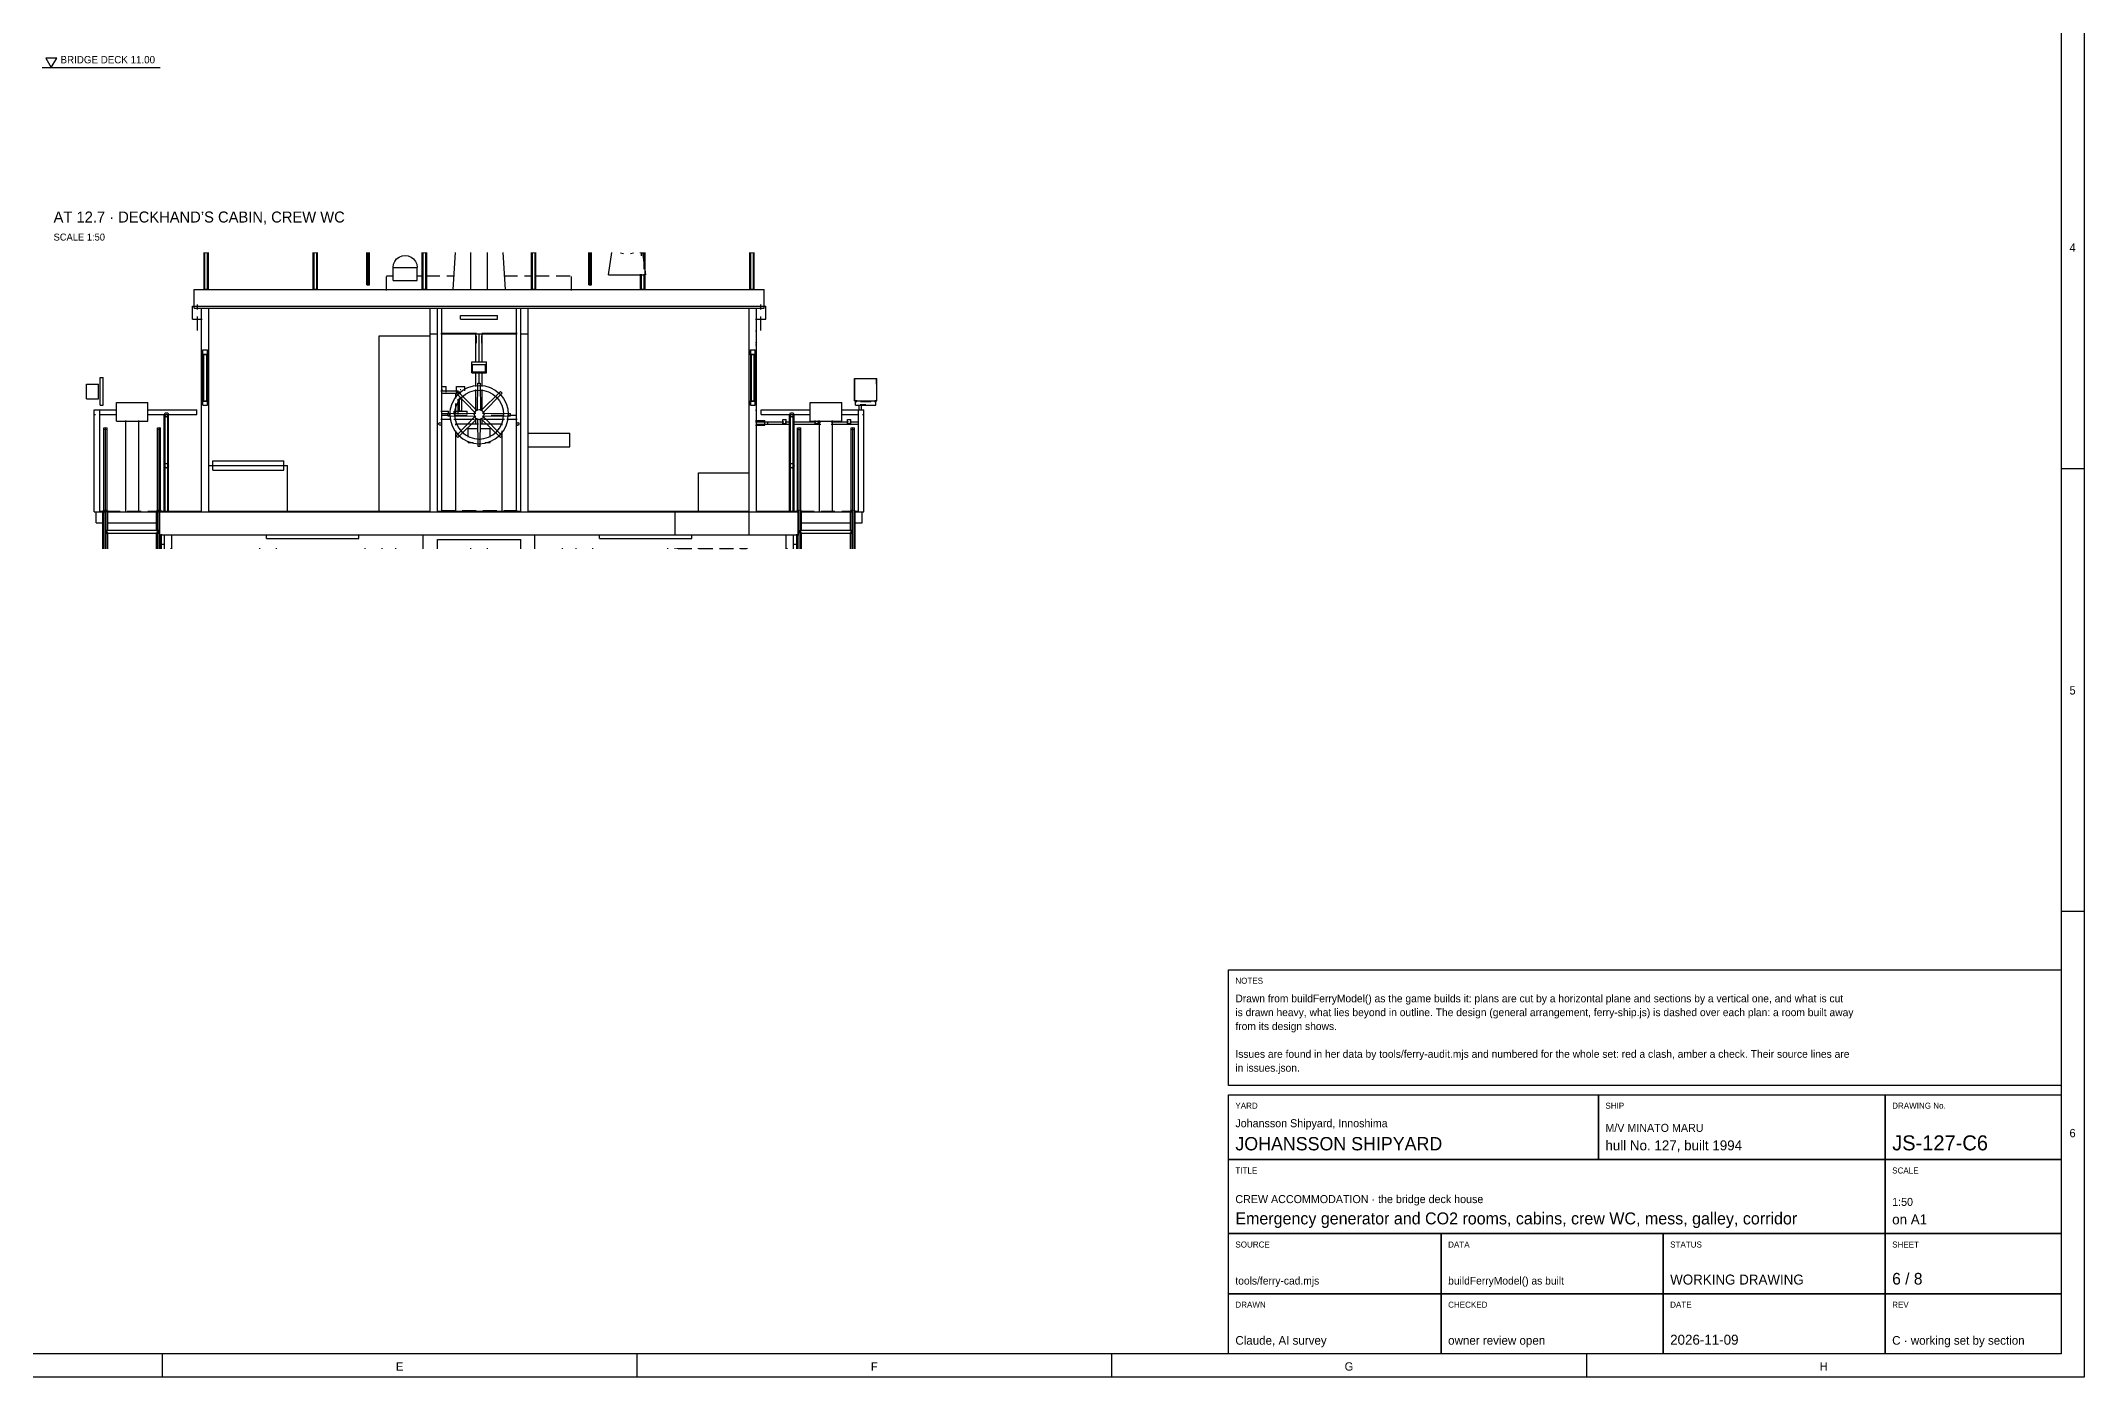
# Model space of a CAD drawing. Extents: x 5 to 836, y 5 to 589.
# Drawn here: x 394.2 to 836, y 5 to 293.8 of the extents above; entities that cross this region are included whole.
import ezdxf
from ezdxf.enums import TextEntityAlignment as Align

# ---------------------------------------------------------------- set-up
doc = ezdxf.new("R2010")
doc.units = 0
doc.linetypes.add('DASHED', pattern=[4.5, 3, -1.5])
for name, color, linetype in [('CUT', 7, 'CONTINUOUS'), ('DETAIL', 8, 'CONTINUOUS'), ('DIM', 3, 'CONTINUOUS'), ('FRAME', 7, 'CONTINUOUS'), ('MARKING', 4, 'DASHED'), ('OUTLINE', 7, 'CONTINUOUS'), ('TEXT', 7, 'CONTINUOUS'), ('THIN', 7, 'CONTINUOUS')]:
    doc.layers.add(name, color=color, linetype=linetype)

msp = doc.modelspace()

# ---------------------------------------------------------------- linework, layer by layer
at = {"layer": 'CUT'}
for p, q in [((427.4, 236), (427.4, 240)), ((427.4, 240), (550.6, 240)), ((550.6, 236), (550.6, 240)), ((427.4, 236), (550.6, 236)), ((429, 226.08), (429, 236)), ((430.6, 226.08), (430.6, 236)), ((478.4, 192), (478.4, 236)), ((480, 192), (480, 236)), ((498, 192), (498, 236)), ((499.6, 192), (499.6, 236)), ((547.4, 226.08), (547.4, 236)), ((549, 226.08), (549, 236)), ((429, 226.08), (430.6, 226.08)), ((429.3, 226), (429.3, 227)), ((429.3, 227), (430.3, 227)), ((429.3, 226), (430.3, 226)), ((429.5, 216), (429.5, 226)), ((430.1, 216), (430.1, 226)), ((430.3, 226), (430.3, 227)), ((547.4, 226.08), (549, 226.08)), ((547.7, 227), (548.7, 227)), ((547.7, 226), (547.7, 227)), ((547.7, 226), (548.7, 226)), ((547.9, 216), (547.9, 226)), ((548.5, 216), (548.5, 226)), ((548.7, 226), (548.7, 227)), ((420.92, 212.85), (421.11, 213.4)), ((420.92, 212.85), (421.4, 212.5)), ((421.11, 213.4), (421.69, 213.4)), ((421.4, 212.5), (421.88, 212.85)), ((421.69, 213.4), (421.88, 212.85)), ((429, 192), (429, 215.92)), ((429, 215.92), (430.6, 215.92)), ((429.3, 216), (430.3, 216)), ((429.3, 215), (429.3, 216)), ((429.3, 215), (430.3, 215)), ((430.3, 215), (430.3, 216)), ((430.6, 192), (430.6, 215.92)), ((547.4, 215.92), (549, 215.92)), ((547.4, 192), (547.4, 215.92)), ((547.7, 216), (548.7, 216)), ((547.7, 215), (547.7, 216)), ((547.7, 215), (548.7, 215)), ((548.7, 215), (548.7, 216)), ((549, 192), (549, 215.92)), ((556.12, 212.85), (556.31, 213.4)), ((556.12, 212.85), (556.6, 212.5)), ((556.31, 213.4), (556.89, 213.4)), ((556.6, 212.5), (557.08, 212.85)), ((556.89, 213.4), (557.08, 212.85)), ((480.32, 211.16), (480.6, 211.32)), ((480.32, 210.84), (480.32, 211.16)), ((480.32, 210.84), (480.6, 210.68)), ((480.6, 211.32), (480.88, 211.16)), ((480.6, 210.68), (480.88, 210.84)), ((480.88, 210.84), (480.88, 211.16)), ((497.12, 211.16), (497.4, 211.32)), ((497.12, 210.84), (497.12, 211.16)), ((497.12, 210.84), (497.4, 210.68)), ((497.4, 211.32), (497.68, 211.16)), ((497.4, 210.68), (497.68, 210.84)), ((497.68, 210.84), (497.68, 211.16)), ((499.6, 209), (508.6, 209)), ((508.6, 206), (508.6, 209)), ((499.6, 206), (508.6, 206)), ((420.92, 201.85), (421.11, 202.4)), ((420.92, 201.85), (421.4, 201.5)), ((421.11, 202.4), (421.69, 202.4)), ((421.4, 201.5), (421.88, 201.85)), ((421.69, 202.4), (421.88, 201.85)), ((430.6, 202), (447.6, 202)), ((431.4, 201), (431.4, 203)), ((431.4, 203), (446.8, 203)), ((431.4, 201), (446.8, 201)), ((446.8, 201), (446.8, 203)), ((447.6, 192), (447.6, 202)), ((556.12, 201.85), (556.31, 202.4)), ((556.12, 201.85), (556.6, 201.5)), ((556.31, 202.4), (556.89, 202.4)), ((556.6, 201.5), (557.08, 201.85)), ((556.89, 202.4), (557.08, 201.85)), ((420, 187), (420, 192)), ((420, 192), (558, 192)), ((420.2, 192.1), (429, 192.1)), ((420.2, 192.02), (420.2, 192.07)), ((420.2, 192.02), (429, 192.02)), ((430.6, 192.16), (478.4, 192.16)), ((430.6, 192.06), (478.4, 192.06)), ((480, 192.16), (498, 192.16)), ((480, 192.06), (498, 192.06)), ((499.6, 192.16), (547.4, 192.16)), ((499.6, 192.06), (547.4, 192.06)), ((549, 192.1), (557.8, 192.1)), ((549, 192.02), (557.8, 192.02)), ((557.8, 192.05), (557.8, 192.1)), ((558, 187), (558, 192)), ((420, 187), (558, 187)), ((421, 184), (421, 187)), ((422.6, 184), (422.6, 187)), ((555.4, 184), (555.4, 187)), ((557, 184), (557, 187))]:
    msp.add_line(p, q, dxfattribs=at)
at = {"layer": 'DETAIL'}
for p, q in [((429.52, 240), (429.52, 248)), ((429.71, 240), (429.71, 248)), ((430, 247.86), (430, 248)), ((430.29, 240), (430.29, 248)), ((430.48, 240), (430.48, 248)), ((453.12, 240), (453.12, 248)), ((453.31, 240), (453.31, 248)), ((453.6, 247.86), (453.6, 248)), ((453.89, 240), (453.89, 248)), ((454.08, 240), (454.08, 248)), ((464.72, 241), (464.72, 248)), ((465, 241), (465, 248)), ((465.28, 241), (465.28, 248)), ((476.72, 240), (476.72, 248)), ((476.91, 240), (476.91, 248)), ((477.2, 247.86), (477.2, 248)), ((477.49, 240), (477.49, 248)), ((477.68, 240), (477.68, 248)), ((500.32, 240), (500.32, 248)), ((500.51, 240), (500.51, 248)), ((500.8, 247.86), (500.8, 248)), ((501.09, 240), (501.09, 248)), ((501.28, 240), (501.28, 248)), ((512.72, 241), (512.72, 248)), ((513, 241), (513, 248)), ((513.28, 241), (513.28, 248)), ((519.6, 247.98), (520.24, 247.8)), ((521.76, 247.8), (522.4, 247.98)), ((523.92, 247.86), (523.92, 248)), ((524.11, 247.31), (524.11, 248)), ((524.4, 247.86), (524.4, 248)), ((524.69, 244.41), (524.69, 248)), ((524.88, 240), (524.88, 248)), ((547.52, 240), (547.52, 248)), ((547.71, 240), (547.71, 248)), ((548, 247.86), (548, 248)), ((548.29, 240), (548.29, 248)), ((548.48, 240), (548.48, 248)), ((470.4, 244.8), (475.6, 244.8)), ((517, 243.2), (525, 243.2)), ((523.92, 240), (523.92, 243.31)), ((524.11, 240), (524.11, 243.31)), ((524.69, 240), (524.69, 243.31)), ((427.4, 236.28), (427.4, 240)), ((427.4, 240), (550.6, 240)), ((430, 240), (430, 240.14)), ((453.6, 240), (453.6, 240.14)), ((464.72, 241), (465.28, 241)), ((470.4, 242), (475.6, 242)), ((477.2, 240), (477.2, 240.14)), ((500.8, 240), (500.8, 240.14)), ((512.72, 241), (513.28, 241)), ((524.4, 240), (524.4, 240.14)), ((548, 240), (548, 240.14)), ((550.6, 236.28), (550.6, 240)), ((427, 233.6), (427, 236.4)), ((427, 236.4), (551, 236.4)), ((429, 192), (429, 236)), ((429, 236), (549, 236)), ((430.6, 192), (430.6, 236)), ((431.22, 235.86), (431.22, 236)), ((452, 235.87), (452, 236)), ((452.38, 235.86), (452.38, 236)), ((454.82, 235.86), (454.82, 236)), ((466, 235.87), (466, 236)), ((475.98, 235.86), (475.98, 236)), ((478.4, 192), (478.4, 236)), ((478.42, 235.86), (478.42, 236)), ((480, 192), (480, 236)), ((480.92, 192), (480.92, 236)), ((483, 235.86), (483, 236)), ((485, 233.6), (485, 234.4)), ((485, 234.4), (493, 234.4)), ((488.9, 235.86), (488.9, 236)), ((489, 235.86), (489, 236)), ((489.1, 235.86), (489.1, 236)), ((493, 233.6), (493, 234.4)), ((495, 235.86), (495, 236)), ((497.08, 192), (497.08, 236)), ((498, 192), (498, 236)), ((499.58, 235.86), (499.58, 236)), ((499.6, 192), (499.6, 236)), ((502.02, 235.86), (502.02, 236)), ((512, 235.87), (512, 236)), ((523.18, 235.86), (523.18, 236)), ((525.62, 235.86), (525.62, 236)), ((526, 235.87), (526, 236)), ((529.8, 235.86), (529.8, 236)), ((531.32, 235.86), (531.32, 236)), ((531.4, 235.86), (531.4, 236)), ((546.78, 235.86), (546.78, 236)), ((547.4, 187), (547.4, 236)), ((547.48, 235.86), (547.48, 236)), ((549, 192), (549, 236)), ((551, 233.6), (551, 236.4)), ((427, 233.6), (429.1, 233.6)), ((467.4, 192), (467.4, 230)), ((467.4, 230), (478.4, 230)), ((478.4, 230.48), (480, 230.48)), ((480.74, 230.5), (488.44, 230.5)), ((480.79, 230.58), (488.44, 230.58)), ((480.92, 230.48), (497.08, 230.48)), ((485, 233.6), (493, 233.6)), ((488.31, 224.26), (488.31, 230.53)), ((488.4, 228.4), (488.4, 230)), ((489, 224.26), (489, 230.53)), ((489.56, 230.58), (497.21, 230.58)), ((489.56, 230.5), (497.26, 230.5)), ((489.6, 228.4), (489.6, 230)), ((489.69, 224.26), (489.69, 230.53)), ((498, 230.48), (499.6, 230.48)), ((548.73, 231.08), (549, 231.08)), ((548.76, 233.6), (551, 233.6)), ((429, 226.08), (430.6, 226.08)), ((429.3, 215), (429.3, 227)), ((429.3, 227), (430.3, 227)), ((429.3, 226), (430.3, 226)), ((429.5, 216), (429.5, 226)), ((430.1, 216), (430.1, 226)), ((430.29, 215), (430.29, 227)), ((547.4, 226.08), (549, 226.08)), ((547.7, 227), (548.7, 227)), ((547.7, 226), (548.7, 226)), ((547.71, 215), (547.71, 227)), ((547.9, 216), (547.9, 226)), ((548.5, 216), (548.5, 226)), ((548.7, 215), (548.7, 227)), ((548.73, 228.58), (549, 228.58)), ((548.73, 228.08), (549, 228.08)), ((407.1, 215), (407.1, 221)), ((407.1, 221), (407.7, 221)), ((407.7, 215), (407.7, 221)), ((487.4, 222), (487.4, 224.4)), ((487.4, 224.4), (490.6, 224.4)), ((487.4, 222), (490.6, 222)), ((488.31, 219.09), (488.31, 222.16)), ((489, 219.65), (489, 222.16)), ((489.69, 219.09), (489.69, 222.16)), ((490.6, 222), (490.6, 224.4)), ((404.1, 216.4), (404.1, 219.6)), ((404.1, 219.6), (406.7, 219.6)), ((406.7, 216.4), (406.7, 219.6)), ((480.72, 218.1), (484.5, 218.1)), ((480.92, 218.4), (481.08, 218.4)), ((481.9, 217.86), (481.9, 219.07)), ((484.01, 217.62), (484.38, 217.99)), ((484.1, 217.86), (484.1, 219.07)), ((484.5, 217.41), (484.5, 218.1)), ((484.92, 218.4), (485.08, 218.4)), ((485.9, 218.13), (485.9, 219.07)), ((488.31, 213.93), (488.31, 218.4)), ((488.74, 219.8), (489.26, 219.8)), ((489.69, 213.93), (489.69, 218.4)), ((493.62, 217.99), (493.99, 217.62)), ((570.15, 216), (570.15, 220.8)), ((570.15, 220.8), (575, 220.8)), ((570.2, 216), (570.2, 220.8)), ((570.65, 220.66), (570.65, 220.8)), ((575, 216), (575, 220.8)), ((404.1, 216.4), (406.7, 216.4)), ((405.8, 192), (405.8, 214)), ((405.8, 214), (410.69, 214)), ((405.8, 213), (406.08, 213)), ((406.92, 213), (410.69, 213)), ((407, 192), (407, 214)), ((407.1, 215), (407.7, 215)), ((410.6, 211.6), (410.6, 215.6)), ((410.6, 215.6), (417.4, 215.6)), ((417.39, 214), (428, 214)), ((417.39, 213), (428, 213)), ((417.4, 211.6), (417.4, 215.6)), ((420.92, 212.85), (421.11, 213.4)), ((420.92, 192), (420.92, 213)), ((420.92, 212.85), (421.02, 212.78)), ((421.11, 213.4), (421.69, 213.4)), ((421.11, 192), (421.11, 213)), ((421.4, 212.86), (421.4, 213)), ((421.69, 213.4), (421.88, 212.85)), ((421.69, 192), (421.69, 213)), ((421.78, 212.78), (421.88, 212.85)), ((421.88, 192), (421.88, 213)), ((428, 213), (428, 214)), ((429, 215.92), (430.6, 215.92)), ((429.3, 216), (430.3, 216)), ((429.3, 215), (430.3, 215)), ((480.72, 213.75), (482.4, 213.75)), ((480.82, 212.9), (482.78, 212.9)), ((482.2, 212.74), (482.2, 213.26)), ((482.4, 213.1), (482.4, 213.75)), ((483.6, 213.1), (483.6, 213.75)), ((483.6, 213.75), (486.4, 213.75)), ((483.61, 212.9), (486.41, 212.9)), ((484.5, 213.12), (484.5, 216.3)), ((484.76, 213.8), (485.24, 213.8)), ((486.4, 213.1), (486.4, 213.75)), ((487.9, 213), (488.05, 213.55)), ((487.9, 213), (488.05, 212.45)), ((488.05, 213.55), (488.45, 213.95)), ((488.05, 212.45), (488.45, 212.05)), ((488.31, 211), (488.31, 212.12)), ((488.45, 213.95), (489, 214.1)), ((488.45, 212.05), (489, 211.9)), ((489, 214.1), (489.55, 213.95)), ((489, 211.9), (489.55, 212.05)), ((489.55, 213.95), (489.95, 213.55)), ((489.55, 212.05), (489.95, 212.45)), ((489.69, 211), (489.69, 212.12)), ((489.95, 213.55), (490.1, 213)), ((489.95, 212.45), (490.1, 213)), ((491.59, 212.9), (494.39, 212.9)), ((495.22, 212.9), (497.18, 212.9)), ((495.8, 212.74), (495.8, 213.26)), ((547.4, 215.92), (549, 215.92)), ((547.7, 216), (548.7, 216)), ((547.7, 215), (548.7, 215)), ((548.73, 213.92), (549, 213.92)), ((550, 214), (560.61, 214)), ((550, 213), (550, 214)), ((550, 213), (560.61, 213)), ((556.12, 212.85), (556.31, 213.4)), ((556.12, 192), (556.12, 213)), ((556.12, 212.85), (556.22, 212.78)), ((556.31, 213.4), (556.89, 213.4)), ((556.31, 192), (556.31, 213)), ((556.6, 212.86), (556.6, 213)), ((556.89, 213.4), (557.08, 212.85)), ((556.89, 192), (556.89, 213)), ((556.98, 212.78), (557.08, 212.85)), ((557.08, 192), (557.08, 213)), ((560.6, 215.6), (567.4, 215.6)), ((560.6, 211.6), (560.6, 215.6)), ((567.31, 214), (572.2, 214)), ((567.31, 213), (571.08, 213)), ((567.4, 211.6), (567.4, 215.6)), ((570.15, 216), (575, 216)), ((570.4, 215), (570.4, 216.07)), ((570.4, 215), (574.8, 215)), ((570.5, 215.8), (570.69, 215.8)), ((570.65, 216), (570.65, 216.14)), ((571, 192), (571, 214)), ((571.42, 215.8), (573.78, 215.8)), ((571.92, 213), (572.2, 213)), ((572.2, 192), (572.2, 214)), ((574.51, 215.8), (574.7, 215.8)), ((574.8, 215), (574.8, 216.07)), ((407.85, 210.12), (408.2, 210.24)), ((407.85, 184), (407.85, 210.12)), ((407.85, 209.88), (408.08, 209.8)), ((408.2, 184), (408.2, 210.24)), ((408.2, 210.24), (408.55, 210.12)), ((408.32, 209.8), (408.55, 209.88)), ((408.55, 184), (408.55, 210.12)), ((410.6, 211.6), (417.4, 211.6)), ((412.6, 192), (412.6, 211.72)), ((415.4, 192), (415.4, 211.72)), ((419.45, 210.12), (419.8, 210.24)), ((419.45, 184), (419.45, 210.12)), ((419.45, 209.88), (419.68, 209.8)), ((419.8, 184), (419.8, 210.24)), ((419.8, 210.24), (420.15, 210.12)), ((419.92, 209.8), (420.15, 209.88)), ((420.15, 191.82), (420.15, 210.12)), ((480.32, 211.16), (480.6, 211.32)), ((480.32, 210.84), (480.32, 211.16)), ((480.32, 210.84), (480.6, 210.68)), ((480.6, 211.32), (480.88, 211.16)), ((480.6, 210.68), (480.88, 210.84)), ((480.74, 212), (482.98, 212)), ((480.88, 210.84), (480.88, 211.16)), ((483.54, 212), (488.02, 212)), ((484, 210.72), (484, 211)), ((484, 211), (488.86, 211)), ((484, 192), (484, 209.46)), ((484.01, 208.38), (484.38, 208.01)), ((489.14, 211), (494, 211)), ((489.98, 212), (494.46, 212)), ((493.62, 208.01), (493.99, 208.38)), ((494, 210.72), (494, 211)), ((494, 192), (494, 209.46)), ((495.02, 212), (497.26, 212)), ((497.12, 211.16), (497.4, 211.32)), ((497.12, 210.84), (497.12, 211.16)), ((497.12, 210.84), (497.4, 210.68)), ((497.4, 211.32), (497.68, 211.16)), ((497.4, 210.68), (497.68, 210.84)), ((497.68, 210.84), (497.68, 211.16)), ((499.6, 209), (508.6, 209)), ((508.6, 206), (508.6, 209)), ((548.73, 211.42), (549, 211.42)), ((550.8, 210.7), (550.8, 211.7)), ((551.4, 210.96), (551.4, 211.44)), ((554.65, 211.05), (554.65, 211.95)), ((554.65, 211.95), (555.35, 211.95)), ((554.65, 211.05), (555.35, 211.05)), ((555.35, 211.05), (555.35, 211.95)), ((557.85, 210.12), (558.2, 210.24)), ((557.85, 191.82), (557.85, 210.12)), ((557.85, 209.88), (558.08, 209.8)), ((558.2, 184), (558.2, 210.24)), ((558.2, 210.24), (558.55, 210.12)), ((558.32, 209.8), (558.55, 209.88)), ((558.55, 184), (558.55, 210.12)), ((560.6, 211.6), (567.4, 211.6)), ((561.65, 211.05), (561.65, 211.69)), ((561.65, 211.05), (562.35, 211.05)), ((562.35, 211.05), (562.35, 211.69)), ((562.6, 192), (562.6, 211.72)), ((565.4, 192), (565.4, 211.72)), ((568.65, 211.95), (569.35, 211.95)), ((568.65, 211.05), (568.65, 211.95)), ((568.65, 211.05), (569.35, 211.05)), ((569.35, 211.05), (569.35, 211.95)), ((569.45, 210.12), (569.8, 210.24)), ((569.45, 184), (569.45, 210.12)), ((569.45, 209.88), (569.68, 209.8)), ((569.8, 184), (569.8, 210.24)), ((569.8, 210.24), (570.15, 210.12)), ((569.92, 209.8), (570.15, 209.88)), ((570.15, 184), (570.15, 210.12)), ((488.74, 206.2), (489.26, 206.2)), ((499.6, 206), (508.6, 206)), ((420.92, 201.85), (421.07, 202.29)), ((420.92, 201.85), (421.02, 201.78)), ((421.73, 202.29), (421.88, 201.85)), ((421.78, 201.78), (421.88, 201.85)), ((430.6, 202), (431.58, 202)), ((431.4, 201), (431.4, 203)), ((431.4, 203), (446.8, 203)), ((431.4, 201), (446.8, 201)), ((446.76, 202), (447.6, 202)), ((446.8, 201), (446.8, 203)), ((447.6, 192), (447.6, 202)), ((536.4, 192), (536.4, 200.4)), ((536.4, 200.4), (547.4, 200.4)), ((556.12, 201.85), (556.27, 202.29)), ((556.12, 201.85), (556.22, 201.78)), ((556.93, 202.29), (557.08, 201.85)), ((556.98, 201.78), (557.08, 201.85)), ((405.8, 192), (408.02, 192)), ((406.2, 189.6), (406.2, 192)), ((407.68, 192.18), (408.07, 192.31)), ((407.68, 184), (407.68, 192.18)), ((407.68, 191.82), (407.81, 191.78)), ((408.33, 192.31), (408.72, 192.18)), ((408.44, 192), (419.63, 192)), ((408.59, 191.78), (408.72, 191.82)), ((408.72, 187.88), (408.72, 192.18)), ((419.28, 192.18), (419.67, 192.31)), ((419.28, 187.88), (419.28, 192.18)), ((419.28, 191.82), (419.41, 191.78)), ((419.91, 192), (558, 192)), ((419.93, 192.31), (420.32, 192.18)), ((420, 187), (420, 192)), ((420.32, 191.82), (420.32, 192.18)), ((421.4, 192), (421.4, 192.14)), ((436.6, 192), (436.6, 192.14)), ((440.6, 192), (440.6, 192.14)), ((441.6, 192), (441.6, 192.14)), ((442, 192), (442, 192.14)), ((462, 192), (462, 192.14)), ((463.4, 192), (463.4, 192.14)), ((511.6, 192), (511.6, 192.14)), ((516.6, 192), (516.6, 192.14)), ((529.8, 192), (529.8, 192.14)), ((531.4, 186.86), (531.4, 192.14)), ((534.4, 192), (534.4, 192.14)), ((535.4, 192), (535.4, 192.14)), ((538, 192), (538, 192.14)), ((547, 192), (547, 192.14)), ((556.6, 192), (556.6, 192.14)), ((557.68, 192.18), (558.07, 192.31)), ((557.68, 191.82), (557.68, 192.18)), ((558, 187), (558, 192)), ((558.33, 192.31), (558.72, 192.18)), ((558.41, 192), (569.57, 192)), ((558.59, 191.78), (558.72, 191.82)), ((558.72, 187.88), (558.72, 192.18)), ((569.28, 192.18), (569.67, 192.31)), ((569.28, 187.88), (569.28, 192.18)), ((569.28, 191.82), (569.41, 191.78)), ((569.93, 192.31), (570.32, 192.18)), ((569.99, 192), (572.2, 192)), ((570.19, 191.78), (570.32, 191.82)), ((570.32, 184), (570.32, 192.18)), ((571.8, 189.6), (571.8, 192)), ((406.2, 189.6), (407.88, 189.6)), ((408.4, 187.4), (408.4, 188)), ((408.4, 188), (419.6, 188)), ((408.4, 187.4), (419.6, 187.4)), ((408.58, 189.6), (419.49, 189.6)), ((408.72, 184), (408.72, 187.49)), ((419.28, 184), (419.28, 187.49)), ((419.6, 187.4), (419.6, 188)), ((420, 187), (558, 187)), ((420.15, 184), (420.15, 187.08)), ((420.32, 184), (420.32, 187.19)), ((421, 184), (421, 187)), ((422.6, 184), (422.6, 187)), ((443, 186.2), (443, 187)), ((443, 186.2), (463, 186.2)), ((463, 186.2), (463, 187)), ((476.92, 184), (476.92, 187)), ((480, 184), (480, 186)), ((480, 186), (498, 186)), ((498, 184), (498, 186)), ((501.08, 184), (501.08, 187)), ((515, 186.2), (515, 187)), ((515, 186.2), (535, 186.2)), ((529.8, 186.86), (529.8, 187)), ((532.12, 186.86), (532.12, 187)), ((535, 186.2), (535, 187)), ((535.4, 186.87), (535.4, 187)), ((543.4, 186.87), (543.4, 187)), ((546.68, 186.86), (546.68, 187)), ((555.4, 184), (555.4, 187)), ((557, 184), (557, 187)), ((557.68, 184), (557.68, 187.19)), ((557.85, 184), (557.85, 187.08)), ((558.4, 188), (569.6, 188)), ((558.4, 187.4), (558.4, 188)), ((558.4, 187.4), (569.6, 187.4)), ((558.55, 189.6), (569.43, 189.6)), ((558.72, 184), (558.72, 187.49)), ((569.28, 184), (569.28, 187.49)), ((569.6, 187.4), (569.6, 188)), ((570.13, 189.6), (571.8, 189.6)), ((420.22, 185), (421.06, 185)), ((422.42, 184), (422.42, 184.14)), ((441.58, 184), (441.58, 184.14)), ((445.22, 184), (445.22, 184.14)), ((464.38, 184), (464.38, 184.14)), ((468.02, 184), (468.02, 184.14)), ((487.18, 184), (487.18, 184.14)), ((490.82, 184), (490.82, 184.14)), ((509.98, 184), (509.98, 184.14)), ((513.62, 184), (513.62, 184.14)), ((529.8, 184), (529.8, 184.14)), ((531.4, 184), (531.4, 184.14)), ((531.82, 184), (531.82, 184.14)), ((531.9, 184), (531.9, 184.14)), ((532.12, 184), (532.12, 184.14)), ((532.6, 184), (532.6, 184.14)), ((532.62, 184), (532.62, 184.14)), ((532.78, 184), (532.78, 184.14)), ((533, 184), (533, 184.14)), ((533.38, 184), (533.38, 184.14)), ((536.42, 184), (536.42, 184.14)), ((545.42, 184), (545.42, 184.14)), ((545.8, 184), (545.8, 184.14)), ((546.18, 184), (546.18, 184.14)), ((546.2, 184), (546.2, 184.14)), ((546.68, 184), (546.68, 184.14)), ((546.9, 184), (546.9, 184.14)), ((546.98, 184), (546.98, 184.14)), ((555.58, 184), (555.58, 184.14)), ((556.94, 185), (557.78, 185))]:
    msp.add_line(p, q, dxfattribs=at)
at = {"layer": 'DIM'}
for p, q in [((394.5, 288), (420.07, 288)), ((397.7, 290), (395.3, 290)), ((395.3, 290), (396.5, 288)), ((396.5, 288), (397.7, 290))]:
    msp.add_line(p, q, dxfattribs=at)
at = {"layer": 'FRAME'}
for p, q in [((831, 584), (831, 10)), ((651, 66), (831, 66)), ((651, 10), (651, 66)), ((831, 66), (831, 10)), ((831, 10), (10, 10)), ((831, 10), (651, 10))]:
    msp.add_line(p, q, dxfattribs=at)
at = {"layer": 'MARKING'}
for p, q in [((469, 243), (470.4, 243)), ((469, 239.81), (469, 243)), ((475.43, 243), (476.83, 243)), ((477.53, 243), (483.69, 243)), ((494.31, 243), (500.47, 243)), ((501.17, 243), (509, 243)), ((509, 239.81), (509, 243)), ((428.1, 231.2), (428.1, 236.8)), ((549.9, 231.2), (549.9, 236.8)), ((486.6, 208.09), (486.6, 210)), ((486.6, 210), (488.79, 210)), ((489.21, 210), (491.4, 210)), ((491.4, 208.09), (491.4, 210)), ((486.6, 207), (486.6, 207.27)), ((486.6, 207), (487.7, 207)), ((490.3, 207), (491.4, 207)), ((491.4, 207), (491.4, 207.27)), ((407, 192.12), (407.98, 192.12)), ((407, 192.02), (407, 192.12)), ((407, 192.02), (407.98, 192.02)), ((408.4, 192.12), (419.59, 192.12)), ((408.4, 192.02), (419.59, 192.02)), ((420.01, 192.12), (420.99, 192.12)), ((420.01, 192.02), (421.04, 192.02)), ((420.2, 192.02), (420.2, 192.1)), ((420.2, 192.1), (421.04, 192.1)), ((421.74, 192.1), (429, 192.1)), ((421.74, 192.02), (429, 192.02)), ((421.83, 192.12), (428.97, 192.12)), ((429, 192.02), (429, 192.1)), ((430.6, 192.16), (478.4, 192.16)), ((430.6, 192.06), (430.6, 192.16)), ((430.6, 192.06), (478.4, 192.06)), ((478.4, 192.06), (478.4, 192.16)), ((480.74, 192.12), (497.26, 192.12)), ((480.74, 192.02), (497.26, 192.02)), ((480.83, 192.24), (497.2, 192.24)), ((480.83, 192.14), (497.2, 192.14)), ((480.84, 192.16), (497.16, 192.16)), ((480.84, 192.06), (497.16, 192.06)), ((499.6, 192.16), (547.4, 192.16)), ((499.6, 192.06), (499.6, 192.16)), ((499.6, 192.06), (547.4, 192.06)), ((529.8, 192.06), (529.8, 192.16)), ((547.4, 192.06), (547.4, 192.16)), ((548.8, 192.12), (556.2, 192.12)), ((548.8, 192.02), (556.26, 192.02)), ((549, 192.1), (556.26, 192.1)), ((549, 192.02), (549, 192.1)), ((556.96, 192.1), (557.8, 192.1)), ((556.96, 192.02), (558.01, 192.02)), ((557.04, 192.12), (558.01, 192.12)), ((557.8, 192.02), (557.8, 192.1)), ((558.43, 192.12), (569.6, 192.12)), ((558.43, 192.02), (569.6, 192.02)), ((570.02, 192.12), (571, 192.12)), ((570.02, 192.02), (571, 192.02)), ((571, 192.02), (571, 192.12)), ((471, 184), (471, 184.13)), ((507, 184), (507, 184.13)), ((532, 184), (532, 184.06)), ((532, 184.06), (546.8, 184.06)), ((546.8, 184), (546.8, 184.06))]:
    msp.add_line(p, q, dxfattribs=at)
at = {"layer": 'OUTLINE'}
for p, q in [((472.33, 247.31), (473, 247.4)), ((473, 247.4), (473.67, 247.31)), ((483.4, 240), (483.88, 248)), ((487.2, 240), (487.2, 248)), ((490.8, 240), (490.8, 248)), ((494.12, 248), (494.6, 240)), ((517, 243.2), (517.69, 248)), ((524.31, 248), (525, 243.2)), ((470.4, 244.8), (470.49, 245.47)), ((470.4, 242), (470.4, 244.8)), ((470.4, 244.8), (475.6, 244.8)), ((470.49, 245.47), (470.75, 246.1)), ((470.75, 246.1), (471.16, 246.64)), ((471.16, 246.64), (471.7, 247.05)), ((471.7, 247.05), (472.33, 247.31)), ((473.67, 247.31), (474.3, 247.05)), ((474.3, 247.05), (474.84, 246.64)), ((474.84, 246.64), (475.25, 246.1)), ((475.25, 246.1), (475.51, 245.47)), ((475.51, 245.47), (475.6, 244.8)), ((475.6, 242), (475.6, 244.8)), ((487.6, 222.2), (487.6, 223.8)), ((487.6, 223.8), (490.4, 223.8)), ((487.6, 222.2), (490.4, 222.2)), ((490.4, 222.2), (490.4, 223.8)), ((480.78, 217.6), (484, 217.6)), ((480.79, 219.07), (481.9, 219.07)), ((483.18, 215.41), (483.76, 216.5)), ((483.76, 216.5), (484.55, 217.45)), ((484, 216.5), (484, 217.6)), ((484.01, 217.62), (484.38, 217.99)), ((484.01, 217.62), (488.25, 213.3)), ((484.1, 219.07), (485.9, 219.07)), ((484.38, 217.99), (488.61, 213.84)), ((484.52, 217.73), (485.07, 217.73)), ((484.55, 217.45), (485.5, 218.24)), ((484.59, 215.94), (485.25, 216.75)), ((484.76, 217.42), (484.76, 217.98)), ((484.76, 213.8), (484.76, 216.59)), ((485.24, 213.8), (485.24, 216.59)), ((485.25, 216.75), (486.06, 217.41)), ((485.5, 218.24), (486.59, 218.82)), ((486.06, 217.41), (486.97, 217.9)), ((486.59, 218.82), (487.77, 219.18)), ((486.97, 217.9), (487.97, 218.2)), ((487.77, 219.18), (489, 219.3)), ((487.97, 218.2), (489, 218.3)), ((488.68, 213.88), (488.74, 219.8)), ((489, 219.3), (490.23, 219.18)), ((489, 218.3), (490.03, 218.2)), ((489.26, 219.8), (489.32, 213.88)), ((489.39, 213.84), (493.62, 217.99)), ((489.75, 213.3), (493.99, 217.62)), ((490.03, 218.2), (491.03, 217.9)), ((490.23, 219.18), (491.41, 218.82)), ((491.03, 217.9), (491.94, 217.41)), ((491.41, 218.82), (492.5, 218.24)), ((491.94, 217.41), (492.75, 216.75)), ((492.5, 218.24), (493.45, 217.45)), ((492.75, 216.75), (493.41, 215.94)), ((493.45, 217.45), (494.24, 216.5)), ((493.62, 217.99), (493.99, 217.62)), ((494.24, 216.5), (494.82, 215.41)), ((574.9, 219.6), (574.9, 220.6)), ((480.78, 213.2), (482.88, 213.2)), ((482.2, 213.26), (488.26, 213.32)), ((482.2, 212.74), (488.26, 212.68)), ((482.7, 213), (482.82, 214.23)), ((482.7, 213), (482.82, 211.77)), ((482.82, 214.23), (483.18, 215.41)), ((483.58, 213.2), (484, 213.2)), ((483.7, 213), (483.8, 214.03)), ((483.7, 213), (483.8, 211.97)), ((483.8, 214.03), (484.1, 215.03)), ((484, 213.2), (484, 215.4)), ((484.01, 208.38), (488.25, 212.7)), ((484.1, 215.03), (484.59, 215.94)), ((484.38, 208.01), (488.61, 212.16)), ((488.68, 212.12), (488.74, 206.2)), ((489.26, 206.2), (489.32, 212.12)), ((489.39, 212.16), (493.62, 208.01)), ((489.74, 213.32), (495.8, 213.26)), ((489.74, 212.68), (495.8, 212.74)), ((489.75, 212.7), (493.99, 208.38)), ((493.41, 215.94), (493.9, 215.03)), ((493.9, 215.03), (494.2, 214.03)), ((494.2, 214.03), (494.3, 213)), ((494.2, 211.97), (494.3, 213)), ((494.82, 215.41), (495.18, 214.23)), ((495.18, 214.23), (495.3, 213)), ((495.18, 211.77), (495.3, 213)), ((570.5, 215.8), (570.5, 216.08)), ((571.16, 213.86), (571.16, 215.12)), ((571.4, 215.16), (572.6, 215.16)), ((571.64, 213.86), (571.64, 215.12)), ((572.16, 215), (572.16, 215.13)), ((573.04, 215), (573.04, 215.13)), ((574.7, 215.8), (574.7, 216.08)), ((482.82, 211.77), (483.18, 210.59)), ((483.18, 210.59), (483.76, 209.5)), ((483.76, 209.5), (484.55, 208.55)), ((483.8, 211.97), (484.1, 210.97)), ((484.01, 208.38), (484.38, 208.01)), ((484.1, 210.97), (484.59, 210.06)), ((484.55, 208.55), (485.5, 207.76)), ((484.59, 210.06), (485.25, 209.25)), ((485.25, 209.25), (486.06, 208.59)), ((485.5, 207.76), (486.59, 207.18)), ((486.06, 208.59), (486.97, 208.1)), ((486.97, 208.1), (487.97, 207.8)), ((487.97, 207.8), (489, 207.7)), ((489, 207.7), (490.03, 207.8)), ((490.03, 207.8), (491.03, 208.1)), ((491.03, 208.1), (491.94, 208.59)), ((491.41, 207.18), (492.5, 207.76)), ((491.94, 208.59), (492.75, 209.25)), ((492.5, 207.76), (493.45, 208.55)), ((492.75, 209.25), (493.41, 210.06)), ((493.41, 210.06), (493.9, 210.97)), ((493.45, 208.55), (494.24, 209.5)), ((493.62, 208.01), (493.99, 208.38)), ((493.9, 210.97), (494.2, 211.97)), ((494.24, 209.5), (494.82, 210.59)), ((494.82, 210.59), (495.18, 211.77)), ((548.72, 211.7), (550.8, 211.7)), ((548.72, 210.7), (550.8, 210.7)), ((548.79, 211.44), (554.9, 211.44)), ((548.79, 210.96), (556.3, 210.96)), ((555.18, 211.44), (556.3, 211.44)), ((556.99, 211.44), (561.89, 211.44)), ((556.99, 210.96), (562.87, 210.96)), ((562.17, 211.44), (562.87, 211.44)), ((565.11, 211.44), (568.88, 211.44)), ((565.11, 210.96), (570.98, 210.96)), ((569.16, 211.44), (570.98, 211.44)), ((486.59, 207.18), (487.77, 206.82)), ((487.77, 206.82), (489, 206.7)), ((489, 206.7), (490.23, 206.82)), ((490.23, 206.82), (491.41, 207.18)), ((532.8, 184), (532.8, 184.13)), ((546, 184), (546, 184.13))]:
    msp.add_line(p, q, dxfattribs=at)
at = {"layer": 'THIN'}
for p, q in [((836, 589), (836, 5)), ((831, 201.33), (836, 201.33)), ((831, 105.67), (836, 105.67)), ((651, 93), (831, 93)), ((651, 68), (651, 93)), ((831, 93), (831, 68)), ((831, 68), (651, 68)), ((651, 66), (731, 66)), ((651, 52), (651, 66)), ((731, 66), (731, 52)), ((731, 66), (793, 66)), ((731, 52), (731, 66)), ((793, 66), (793, 52)), ((793, 66), (831, 66)), ((793, 52), (793, 66)), ((831, 66), (831, 52)), ((731, 52), (651, 52)), ((651, 52), (793, 52)), ((651, 36), (651, 52)), ((793, 52), (731, 52)), ((831, 52), (793, 52)), ((793, 52), (793, 36)), ((793, 52), (831, 52)), ((793, 36), (793, 52)), ((831, 52), (831, 36)), ((793, 36), (651, 36)), ((651, 36), (697, 36)), ((651, 23), (651, 36)), ((697, 36), (697, 23)), ((697, 36), (745, 36)), ((697, 23), (697, 36)), ((745, 36), (745, 23)), ((745, 36), (793, 36)), ((745, 23), (745, 36)), ((831, 36), (793, 36)), ((793, 36), (793, 23)), ((793, 36), (831, 36)), ((793, 23), (793, 36)), ((831, 36), (831, 23)), ((697, 23), (651, 23)), ((651, 23), (697, 23)), ((651, 10), (651, 23)), ((745, 23), (697, 23)), ((697, 23), (697, 10)), ((697, 23), (745, 23)), ((697, 10), (697, 23)), ((793, 23), (745, 23)), ((745, 23), (745, 10)), ((745, 23), (793, 23)), ((745, 10), (745, 23)), ((831, 23), (793, 23)), ((793, 23), (793, 10)), ((793, 23), (831, 23)), ((793, 10), (793, 23)), ((831, 23), (831, 10)), ((420.5, 10), (420.5, 5)), ((523.13, 10), (523.13, 5)), ((625.75, 10), (625.75, 5)), ((697, 10), (651, 10)), ((745, 10), (697, 10)), ((728.38, 10), (728.38, 5)), ((793, 10), (745, 10)), ((831, 10), (793, 10)), ((836, 5), (5, 5))]:
    msp.add_line(p, q, dxfattribs=at)

# ---------------------------------------------------------------- texts
at = {"layer": 'TEXT'}
for s, height, p in [('BRIDGE DECK 11.00', 1.58, (398.5, 288.9)), ('AT 12.7 · DECKHAND’S CABIN, CREW WC', 2.38, (397, 254.5)), ('SCALE 1:50', 1.51, (397, 250.6)), ('NOTES', 1.3, (652.5, 90)), ('is drawn heavy, what lies beyond in outline. The design (general arrangement, ferry-ship.js) is dashed over each plan: a room built away', 1.66, (652.5, 83)), ('Drawn from buildFerryModel() as the game builds it: plans are cut by a horizontal plane and sections by a vertical one, and what is cut', 1.66, (652.5, 86)), ('from its design shows.', 1.66, (652.5, 80)), ('Issues are found in her data by tools/ferry-audit.mjs and numbered for the whole set: red a clash, amber a check. Their source lines are', 1.66, (652.5, 74)), ('in issues.json.', 1.66, (652.5, 71)), ('YARD', 1.3, (652.5, 63)), ('SHIP', 1.3, (732.5, 63)), ('DRAWING No.', 1.3, (794.5, 63)), ('Johansson Shipyard, Innoshima', 1.73, (652.5, 59)), ('M/V MINATO MARU', 1.73, (732.5, 58)), ('JOHANSSON SHIPYARD', 2.88, (652.5, 54)), ('hull No. 127, built 1994', 2.16, (732.5, 54)), ('JS-127-C6', 3.24, (794.5, 54)), ('TITLE', 1.3, (652.5, 49)), ('SCALE', 1.3, (794.5, 49)), ('CREW ACCOMMODATION · the bridge deck house', 1.73, (652.5, 42.6)), ('Emergency generator and CO2 rooms, cabins, crew WC, mess, galley, corridor', 2.59, (652.5, 38)), ('on A1', 2.16, (794.5, 38)), ('1:50', 1.73, (794.5, 42)), ('SOURCE', 1.3, (652.5, 33)), ('DATA', 1.3, (698.5, 33)), ('STATUS', 1.3, (746.5, 33)), ('SHEET', 1.3, (794.5, 33)), ('tools/ferry-cad.mjs', 1.66, (652.5, 25)), ('buildFerryModel() as built', 1.66, (698.5, 25)), ('WORKING DRAWING', 2.16, (746.5, 25)), ('6 / 8', 2.52, (794.5, 25)), ('DRAWN', 1.3, (652.5, 20)), ('CHECKED', 1.3, (698.5, 20)), ('DATE', 1.3, (746.5, 20)), ('REV', 1.3, (794.5, 20)), ('Claude, AI survey', 1.87, (652.5, 12)), ('owner review open', 1.87, (698.5, 12)), ('2026-11-09', 2.16, (746.5, 12)), ('C · working set by section', 1.87, (794.5, 12))]:
    msp.add_text(s, height=height, dxfattribs=at).set_placement(p)
for s, p in [('4', (833.5, 248.17)), ('5', (833.5, 152.5)), ('6', (833.5, 56.83)), ('E', (471.81, 6.4)), ('F', (574.44, 6.4)), ('G', (677.06, 6.4)), ('H', (779.69, 6.4))]:
    msp.add_text(s, height=1.8, dxfattribs=at).set_placement(p, align=Align.CENTER)

doc.saveas('drawing.dxf')
